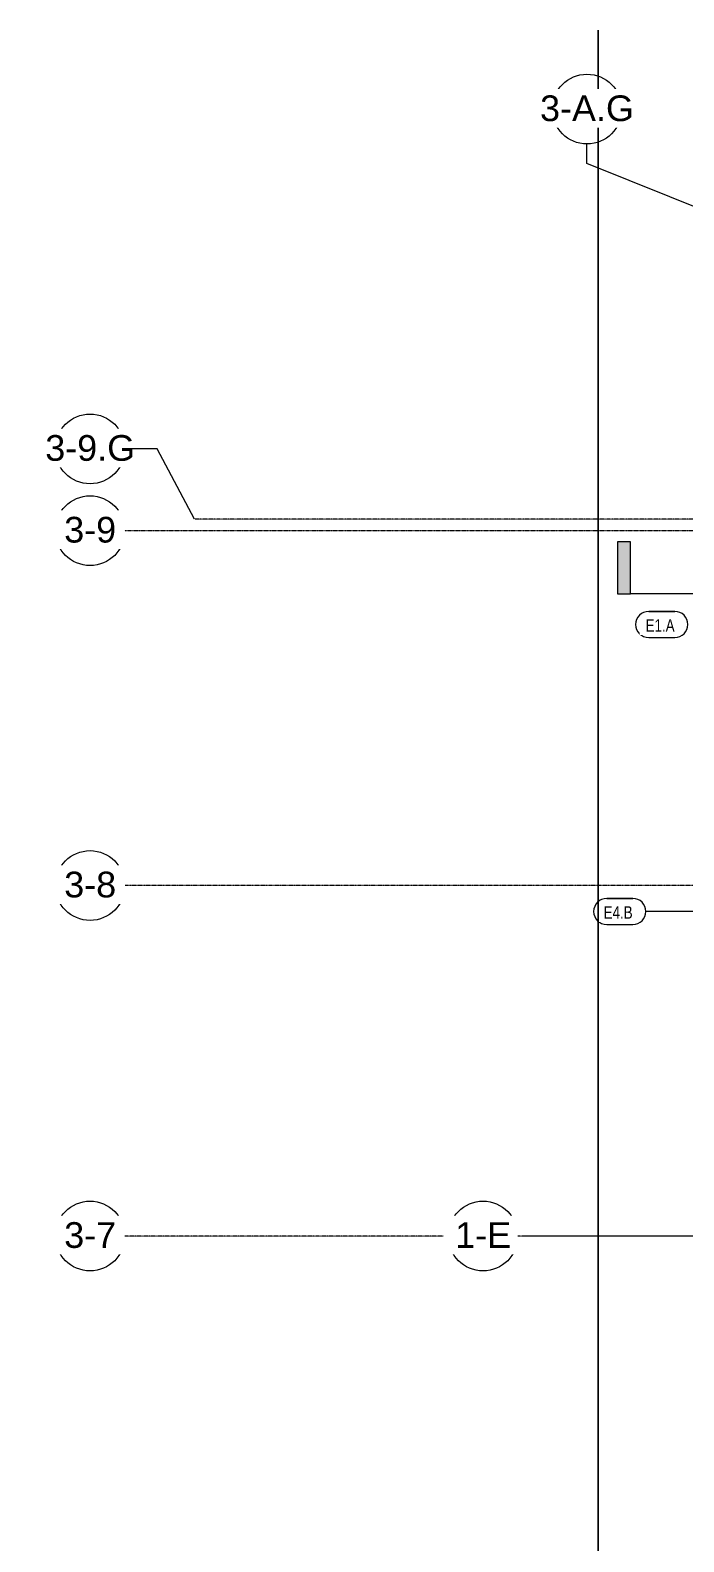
# Model space of a CAD drawing. Header units: inches. Extents: x 21592 to 24810, y -23179 to -20467.
# Drawn here: x 21592 to 22042, y -21596 to -20555 of the extents above; entities that cross this region are included whole.
import ezdxf

# ---------------------------------------------------------------- set-up
doc = ezdxf.new("R2010")
doc.units = ezdxf.units.IN
doc.header["$MEASUREMENT"] = 0
doc.linetypes.add('Grid Line 1_2_', pattern=[0.875, 0.5, -0.125, 0.125, -0.125])
for name, color, linetype, lineweight in [('A-SITE-SWLK', 140, 'Continuous', 140), ('A-WALL-IDEN', 211, 'Continuous', 9), ('C-TOPO', 7, 'Continuous', 20), ('G-ANNO-SYMB', 111, 'Continuous', 9), ('S-GRID', 1, 'Continuous', 9), ('S-GRID-IDEN', 1, 'Continuous', 9)]:
    doc.layers.add(name, color=color, linetype=linetype, lineweight=lineweight)
doc.styles.add('Arial', font='arial.ttf', dxfattribs={"height": 17.703593})
doc.styles.add('Century Gothic_1', font='GOTHIC.TTF', dxfattribs={"width": 0.8, "height": 8.622671})

# ---------------------------------------------------------------- blocks, each defined once
blk = doc.blocks.new('Grid - Grid Head - Circle-14747-Enlarged First Floor Plan _West_')
at = {"layer": 'S-GRID-IDEN'}
blk.add_circle((0, 0), 0.25, dxfattribs=at)
blk = doc.blocks.new('Section - 3_32_ x 3_8_-18514-Enlarged First Floor Plan _West_')
at = {"layer": 'G-ANNO-SYMB'}
blk.add_hatch(color=256, dxfattribs=at).paths.add_polyline_path([(0, 0.375), (0, 0), (-0.09375, 0), (-0.09375, 0.375)], flags=0)
for p, q in [((0, 0.375), (-0.09375, 0.375)), ((-0.09375, 0.375), (-0.09375, 0)), ((0, 0), (0, 0.375)), ((-0.09375, 0), (0, 0))]:
    blk.add_line(p, q, dxfattribs=at)
blk = doc.blocks.new('Wall Tag - 1_4_-1369832-Enlarged First Floor Plan _West_')
at = {"layer": 'A-WALL-IDEN', "color": 153}
for p, q in [((-0.082, 0.097), (0.105, 0.097)), ((0.105, 0.097), (-0.082, 0.097)), ((-0.082, -0.091), (0.105, -0.091)), ((-0.082, -0.091), (0.105, -0.091))]:
    blk.add_line(p, q, dxfattribs=at)
for centre, start, end in [((-0.082, 0.003), 90, 270), ((-0.082, 0.003), 90, 270), ((0.105, 0.003), 270, 90), ((0.105, 0.003), 270, 90)]:
    blk.add_arc(centre, 0.0937, start, end, dxfattribs=at)

msp = doc.modelspace()

# ---------------------------------------------------------------- linework, layer by layer
at = {"layer": 'A-SITE-SWLK', "color": 43, "lineweight": 13}
msp.add_line((21983.2352, -20555.0758), (21983.2352, -21649.1778), dxfattribs=at)
at = {"layer": 'A-WALL-IDEN', "color": 153}
msp.add_line((22058.5152, -21161.6554), (22016.1199, -21161.6554), dxfattribs=at)
at = {"layer": 'C-TOPO', "color": 43, "lineweight": 13}
for p, q in [((21983.2354, -20555.0758), (21983.2354, -21649.1777)), ((21983.2354, -21649.1777), (21983.2354, -20555.0758))]:
    msp.add_line(p, q, dxfattribs=at)
at = {"layer": 'G-ANNO-SYMB'}
msp.add_line((22772.6363, -20943.1271), (22005.4867, -20943.1271), dxfattribs=at)
at = {"layer": 'S-GRID'}
for p, q in [((21975.5644, -20646.9038), (21975.5644, -20633.3741)), ((22061.6402, -20681.3741), (21975.5644, -20646.9038))]:
    msp.add_line(p, q, dxfattribs=at)
at = {"layer": 'S-GRID', "linetype": 'Grid Line 1_2_'}
msp.add_line((22871.8519, -20891.5528), (21705.561, -20891.5528), dxfattribs=at)

# ---------------------------------------------------------------- block references
at = {"layer": 'A-WALL-IDEN', "color": 153, "xscale": 95.99999999999994, "yscale": 95.99999999999994, "zscale": 95.99999999999994}
for p in [(22025.8938, -20964.4061), (21997.0152, -21161.9491)]:
    msp.add_blockref('Wall Tag - 1_4_-1369832-Enlarged First Floor Plan _West_', p, dxfattribs=at)
at = {"layer": 'G-ANNO-SYMB', "xscale": 95.99999999999994, "yscale": 95.99999999999994, "zscale": 95.99999999999994}
msp.add_blockref('Section - 3_32_ x 3_8_-18514-Enlarged First Floor Plan _West_', (22005.4867, -20943.1271), dxfattribs=at)
at = {"layer": 'S-GRID-IDEN', "xscale": 95.99999999999994, "yscale": 95.99999999999994, "zscale": 95.99999999999994}
msp.add_blockref('Grid - Grid Head - Circle-14747-Enlarged First Floor Plan _West_', (21975.5644, -20609.3741), dxfattribs=at)
for p, rotation in [((21633.561, -20843.278), 89.99999999999987), ((21633.561, -20899.5528), 89.99999999999987), ((21633.561, -21143.8028), 89.99999999999986), ((21633.561, -21385.0528), 89.99999999999984), ((21904.0152, -21385.0528), 89.99999999999984)]:
    msp.add_blockref('Grid - Grid Head - Circle-14747-Enlarged First Floor Plan _West_', p, dxfattribs=dict(at, rotation=rotation))

# ---------------------------------------------------------------- next in the draw order: texts
at = {"layer": 'A-WALL-IDEN', "char_height": 8.62267, "attachment_point": 2, "line_spacing_factor": 0.984117, "style": 'Century Gothic_1', "bg_fill": 3, "box_fill_scale": 1.25, "bg_fill_color": 0, "bg_fill_transparency": 0}
for s, insert, width in [('E1.A', (22025.8649, -20960.4718), 23.76), ('E4.B', (21996.9864, -21158.0148), 21.924)]:
    msp.add_mtext(s, dxfattribs=dict(at, insert=insert, width=width))
at = {"layer": 'S-GRID-IDEN', "char_height": 17.70359, "attachment_point": 2, "line_spacing_factor": 0.938532, "style": 'Arial', "bg_fill": 3, "box_fill_scale": 1.25, "bg_fill_color": 0, "bg_fill_transparency": 0}
for s, insert, width in [('3-A.G', (21975.5597, -20599.9372), 76.896), ('3-9.G', (21633.6584, -20833.7482), 73.656), ('3-9', (21633.6584, -20890.0231), 42.552), ('3-8', (21633.6584, -21134.2731), 42.552), ('3-7', (21633.6584, -21375.5231), 42.552)]:
    msp.add_mtext(s, dxfattribs=dict(at, insert=insert, width=width))

# ---------------------------------------------------------------- next in the draw order: linework, layer by layer
at = {"layer": 'S-GRID'}
for p, q in [((21679.7403, -20843.278), (21657.561, -20843.278)), ((21705.561, -20891.5528), (21679.7403, -20843.278))]:
    msp.add_line(p, q, dxfattribs=at)
at = {"layer": 'S-GRID', "linetype": 'Grid Line 1_2_'}
for p, q in [((22871.8519, -20899.5528), (21657.561, -20899.5528)), ((22765.0122, -21143.8028), (21657.561, -21143.8028)), ((24479.1075, -21385.0528), (21657.561, -21385.0528))]:
    msp.add_line(p, q, dxfattribs=at)

# ---------------------------------------------------------------- next in the draw order: texts
at = {"layer": 'S-GRID-IDEN', "insert": (21904.1127, -21375.5231), "char_height": 17.70359, "width": 45.792, "attachment_point": 2, "line_spacing_factor": 0.938532, "style": 'Arial', "bg_fill": 3, "box_fill_scale": 1.25, "bg_fill_color": 0, "bg_fill_transparency": 0}
msp.add_mtext('1-E', dxfattribs=at)

# ---------------------------------------------------------------- next in the draw order: linework, layer by layer
at = {"layer": 'S-GRID', "linetype": 'Grid Line 1_2_'}
msp.add_line((24742.7891, -21385.0528), (21928.0152, -21385.0528), dxfattribs=at)

doc.saveas('drawing.dxf')
